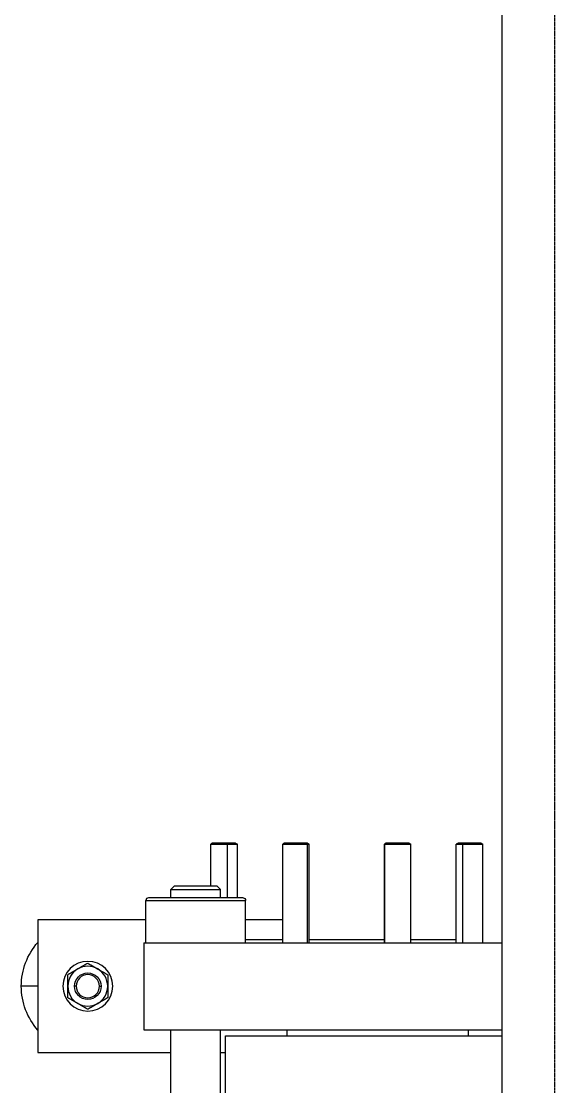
# Model space of a CAD drawing. Header units: millimetres. Extents: x 48717 to 75522, y 76128 to 88842.
# Drawn here: x 57671 to 57992, y 80427 to 81069 of the extents above; entities that cross this region are included whole.
import ezdxf

# ---------------------------------------------------------------- set-up
doc = ezdxf.new("R2010")
doc.units = ezdxf.units.MM
doc.linetypes.add('CENTER2', pattern=[1.125, 0.75, -0.125, 0.125, -0.125])
for name, color, linetype in [('Top (Plan) View2-1', 7, 'Continuous'), ('Top (Plan) View2-CENTER', 1, 'CENTER2'), ('Top (Plan) View2-DV20-S1B-001d', 140, 'Continuous')]:
    doc.layers.add(name, color=color, linetype=linetype)

# ---------------------------------------------------------------- blocks, each defined once
blk = doc.blocks.new('*U787')
at = {"layer": 'Top (Plan) View2-1', "color": 0, "linetype": 'ByBlock', "lineweight": -2}
for p, q in [((57786.19, 80573.5), (57785.09, 80572.86)), ((57785.09, 80572.86), (57795.16, 80572.86)), ((57785.09, 80547.5), (57785.09, 80572.86)), ((57794.88, 80573.5), (57786.19, 80573.5)), ((57794.88, 80573.5), (57795.16, 80572.86)), ((57799.99, 80573.5), (57794.88, 80573.5)), ((57795.16, 80540.5), (57795.16, 80572.86)), ((57795.16, 80572.86), (57801.09, 80572.86)), ((57799.99, 80573.5), (57801.09, 80572.86)), ((57801.09, 80540.5), (57801.09, 80572.86)), ((57829.49, 80573.5), (57828.39, 80572.86)), ((57828.39, 80572.86), (57843.31, 80572.86)), ((57828.39, 80513.5), (57828.39, 80572.86)), ((57842.36, 80573.5), (57829.49, 80573.5)), ((57842.36, 80573.5), (57843.31, 80572.86)), ((57843.28, 80573.5), (57842.36, 80573.5)), ((57843.28, 80573.5), (57844.39, 80572.86)), ((57843.31, 80513.5), (57843.31, 80572.86)), ((57843.31, 80572.86), (57844.39, 80572.86)), ((57844.39, 80513.5), (57844.39, 80572.86)), ((57890.72, 80573.5), (57889.61, 80572.86)), ((57889.61, 80572.86), (57889.89, 80572.86)), ((57889.61, 80513.5), (57889.61, 80572.86)), ((57890.95, 80573.5), (57889.89, 80572.86)), ((57889.89, 80572.86), (57905.61, 80572.86)), ((57889.89, 80513.5), (57889.89, 80572.86)), ((57890.95, 80573.5), (57890.72, 80573.5)), ((57904.51, 80573.5), (57890.95, 80573.5)), ((57904.51, 80573.5), (57905.61, 80572.86)), ((57905.61, 80513.5), (57905.61, 80572.86)), ((57934.01, 80573.5), (57932.91, 80572.86)), ((57932.91, 80572.86), (57936.91, 80572.86)), ((57932.91, 80513.5), (57932.91, 80572.86)), ((57937.46, 80573.5), (57934.01, 80573.5)), ((57937.46, 80573.5), (57936.91, 80572.86)), ((57936.91, 80572.86), (57948.91, 80572.86)), ((57936.91, 80513.5), (57936.91, 80572.86)), ((57947.81, 80573.5), (57937.46, 80573.5)), ((57947.81, 80573.5), (57948.91, 80572.86)), ((57948.91, 80513.5), (57948.91, 80572.86)), ((57763, 80547.5), (57761, 80545.5)), ((57761, 80540.5), (57761, 80545.5)), ((57761, 80545.5), (57791, 80545.5)), ((57789, 80547.5), (57763, 80547.5)), ((57789, 80547.5), (57791, 80545.5)), ((57791, 80540.5), (57791, 80545.5)), ((57746, 80513.5), (57746, 80539)), ((57746, 80539), (57806, 80539)), ((57804.5, 80540.5), (57747.5, 80540.5)), ((57806, 80513.5), (57806, 80539)), ((57746, 80527.25), (57681, 80527.25)), ((57681, 80527.25), (57681, 80447.25)), ((57828.39, 80527.25), (57806, 80527.25)), ((57744.75, 80513.5), (57744.75, 80461)), ((57744.75, 80513.5), (57960.38, 80513.5)), ((57806, 80515.5), (57828.39, 80515.5)), ((57844.39, 80515.5), (57889.61, 80515.5)), ((57905.61, 80515.5), (57932.91, 80515.5)), ((57681, 80487.25), (57671, 80487.25)), ((57704, 80487.25), (57703, 80487.25)), ((57718, 80487.25), (57719, 80487.25)), ((57744.75, 80461), (57960.38, 80461)), ((57761, 80099.8), (57761, 80461)), ((57791, 80099.8), (57791, 80461)), ((57831, 80457.3), (57831, 80461)), ((57940.25, 80457.3), (57940.25, 80461)), ((57794, 80099.8), (57794, 80457.3)), ((57794, 80457.3), (57960.38, 80457.3)), ((57681, 80447.25), (57761, 80447.25)), ((57791, 80447.25), (57794, 80447.25))]:
    blk.add_line(p, q, dxfattribs=at)
for centre, radius, start, end in [((57747.5, 80539), 1.5, 90, 180), ((57711, 80487.25), 15, 0, 180), ((57711, 80487.25), 12, 120, 180), ((57711, 80487.25), 7, 0, 180), ((57711, 80487.25), 12, 60, 120), ((57711, 80487.25), 12, 0, 60), ((57711, 80487.25), 15, 180, 360), ((57711, 80487.25), 12, 180, 240), ((57711, 80487.25), 7, 180, 360), ((57711, 80487.25), 12, 300, 360), ((57711, 80487.25), 12, 240, 300)]:
    blk.add_arc(centre, radius, start, end, dxfattribs=at)
at = {"layer": 'Top (Plan) View2-1', "color": 0, "linetype": 'ByBlock', "lineweight": -2, "extrusion": (0, 0, -1)}
for centre, radius, start, end in [((-57804.5, 80539), 1.5, 90, 180), ((-57711, 80487.25), 40, 0, 41.40962), ((-57711, 80487.25), 8, 0, 180), ((-57711, 80487.25), 40, 318.59038, 360), ((-57711, 80487.25), 8, 180, 0)]:
    blk.add_arc(centre, radius, start, end, dxfattribs=at)
at = {"layer": 'Top (Plan) View2-1', "color": 0, "linetype": 'ByBlock', "lineweight": -2}
for points, weights in [([(57711, 80501.11), (57707.78, 80499.25), (57705, 80497.64)], [2.0602885683, 2.21965244366, 2.21965244366]), ([(57711, 80501.11), (57714.22, 80499.25), (57717, 80497.64)], [2.0602885683, 2.21965244366, 2.21965244366]), ([(57705, 80497.64), (57702.22, 80496.03), (57699, 80494.18)], [2.21965244366, 2.21965244366, 2.06028856829]), ([(57699, 80487.25), (57699, 80490.47), (57699, 80494.18)], [2.21965244366, 2.21965244366, 2.06028856829]), ([(57717, 80497.64), (57719.78, 80496.03), (57723, 80494.18)], [2.21965244366, 2.21965244366, 2.06028856829]), ([(57723, 80494.18), (57723, 80490.47), (57723, 80487.25)], [2.0602885683, 2.21965244366, 2.21965244366]), ([(57699, 80480.32), (57699, 80484.03), (57699, 80487.25)], [2.0602885683, 2.21965244366, 2.21965244366]), ([(57723, 80487.25), (57723, 80484.03), (57723, 80480.32)], [2.21965244366, 2.21965244366, 2.06028856829]), ([(57705, 80476.86), (57702.22, 80478.47), (57699, 80480.32)], [2.21965244366, 2.21965244366, 2.06028856829]), ([(57723, 80480.32), (57719.78, 80478.47), (57717, 80476.86)], [2.0602885683, 2.21965244366, 2.21965244366]), ([(57711, 80473.39), (57707.78, 80475.25), (57705, 80476.86)], [2.0602885683, 2.21965244366, 2.21965244366]), ([(57717, 80476.86), (57714.22, 80475.25), (57711, 80473.39)], [2.21965244366, 2.21965244366, 2.06028856829])]:
    blk.add_rational_spline(points, weights, degree=2, dxfattribs=at)
blk = doc.blocks.new('*U805')
at = {"layer": 'Top (Plan) View2-CENTER'}
blk.add_line((57992.13, 78949.52), (57992.13, 88604.54), dxfattribs=at)
at = {"layer": 'Top (Plan) View2-DV20-S1B-001d', "color": 0, "linetype": 'ByBlock', "lineweight": -2}
blk.add_line((57960.38, 88604.54), (57960.38, 78949.52), dxfattribs=at)

msp = doc.modelspace()

# ---------------------------------------------------------------- block references
at = {"layer": 'Top (Plan) View2-1'}
msp.add_blockref('*U787', (0, 0), dxfattribs=at)
at = {"layer": 'Top (Plan) View2-DV20-S1B-001d'}
msp.add_blockref('*U805', (0, 0), dxfattribs=at)

doc.saveas('drawing.dxf')
